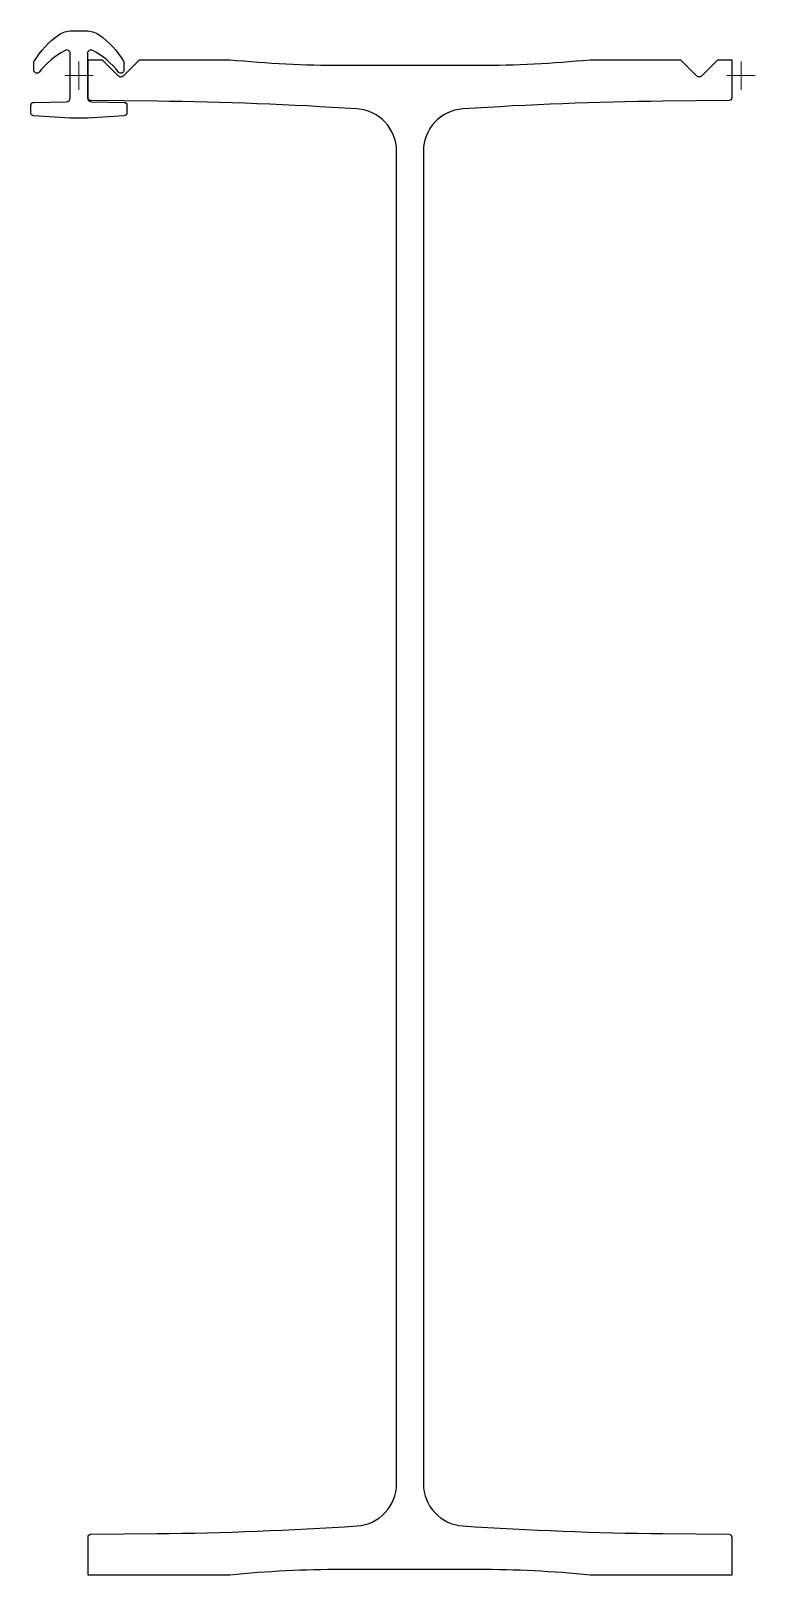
# Model space of a CAD drawing. Header units: millimetres. Extents: x -34 to 480, y -1064 to 32.
import ezdxf

# ---------------------------------------------------------------- set-up
doc = ezdxf.new("R2010")
doc.units = ezdxf.units.MM
doc.layers.get('0').update_dxf_attribs({"lineweight": 25})
doc.layers.add('ref', color=252, linetype='Continuous', lineweight=5)

msp = doc.modelspace()

# ---------------------------------------------------------------- linework, layer by layer
for points in [[(6.1, 15.7), (6.1, -15.7, 0.41139), (9.1, -18.7), (32.1, -19, -0.411055), (34.1, -21), (34.1, -26.5, -0.397192), (32.2, -28.5), (6.1, -30.1), (-6.1, -30.1), (-32.2, -28.5, -0.397192), (-34.1, -26.5), (-34.1, -21, -0.411055), (-32.1, -19), (-9.1, -18.7, 0.41139), (-6.1, -15.7), (-6.1, 15.7, 0.569114), (-9.8, 17.9, 0.100985), (-28.2, 2.5, -0.710336), (-32, 3.8), (-32, 9.2, -0.135197), (-31.7, 10.2, -0.107747), (-14.3, 28.9, -0.15203), (-5.1, 31.7), (5.1, 31.7, -0.15203), (14.3, 28.9, -0.107747), (31.7, 10.2, -0.135197), (32, 9.2), (32, 3.8, -0.710994), (28.2, 2.5, 0.100981), (9.8, 17.9, 0.568488)], [(6.5, -15.7), (6.5, 11.3), (9.5, 11.3), (16.5, 11.3), (27.6, 0.1, 0.414214), (31.9, 0.1), (43, 11.3), (107.2, 11.3, 0.024866), (186.6, 7.3), (235, 7.3), (283.4, 7.3, 0.024866), (362.8, 11.3), (427, 11.3), (438.1, 0.1, 0.414214), (442.4, 0.1), (453.5, 11.3), (460.5, 11.3), (463.5, 11.3), (463.5, -15.7, -0.411288), (461.5, -17.7), (414.5, -18.2, 0.014216), (272.5, -23.7, 0.394764), (244.5, -53.6), (244.5, -999.2, 0.394764), (272.5, -1029.1, 0.014216), (414.5, -1034.6), (461.5, -1035.1, -0.411288), (463.5, -1037.1), (463.5, -1064), (460.5, -1064), (362.8, -1064, 0.024866), (283.4, -1060.1), (235, -1060.1), (186.6, -1060.1, 0.024866), (107.2, -1064), (9.5, -1064), (6.5, -1064), (6.5, -1037.1, -0.411288), (8.5, -1035.1), (55.5, -1034.6, 0.014216), (197.5, -1029.1, 0.394764), (225.5, -999.2), (225.5, -53.6, 0.394764), (197.5, -23.7, 0.014216), (55.5, -18.2), (8.5, -17.7, -0.411288)]]:
    msp.add_lwpolyline(points, format="xyb", close=True)
at = {"layer": 'ref'}
for p, q in [((10, 0), (-10, 0)), ((0, -10), (0, 10)), ((470, -10), (470, 10)), ((480, 0), (460, 0))]:
    msp.add_line(p, q, dxfattribs=at)

doc.saveas('drawing.dxf')
